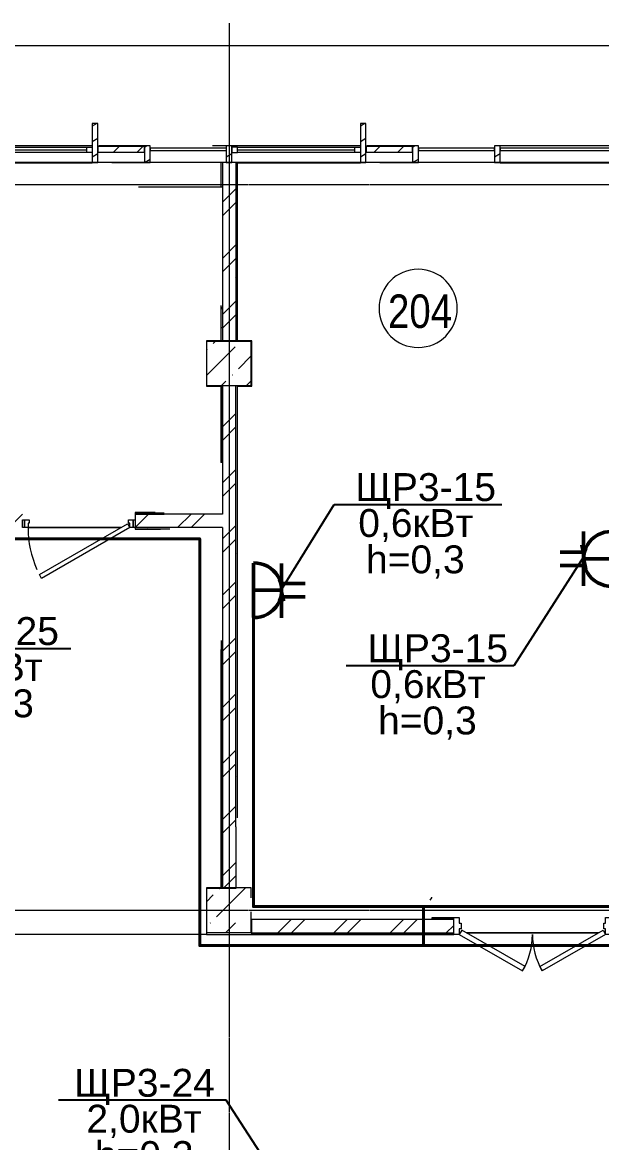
# Model space of a CAD drawing. Header units: metres. Extents: x 3659 to 143627, y -64119 to 51337.
# Drawn here: x 34213 to 39396, y -49366 to -39329 of the extents above; entities that cross this region are included whole.
import ezdxf

# ---------------------------------------------------------------- set-up
doc = ezdxf.new("R2010")
doc.units = ezdxf.units.M
doc.linetypes.add('ADSK_Линия сетки', pattern=[21, 12, -3, 3, -3])
for name, color, linetype, lineweight in [('A-AREA-IDEN', 7, 'Continuous', 9), ('A-DETL-MBND', 7, 'Continuous', 5), ('A-DETL-THIN', 7, 'Continuous', 5), ('A-DOOR', 7, 'Continuous', 5), ('A-DOOR-FRAM', 7, 'Continuous', 13), ('A-FLOR', 7, 'Continuous', 5), ('A-GLAZ', 7, 'Continuous', 5), ('A-GLAZ-CURT', 7, 'Continuous', 5), ('A-GLAZ-CWMG', 7, 'Continuous', 5), ('A-WALL', 7, 'Continuous', 5), ('A-WALL-PATT', 7, 'Continuous', 18), ('S-COLS', 7, 'Continuous', 5), ('S-GRID', 7, 'Continuous', 9), ('ЭЛ', 250, 'Continuous', 50), ('Эл-свет раб.', 5, 'Continuous', 50), ('ЭЛ.сети', 5, 'Continuous', 100), ('ЭОМ', 7, 'Continuous', 40)]:
    doc.layers.add(name, color=color, linetype=linetype, lineweight=lineweight)
doc.styles.add('GOST Common_I_1', font='ARIALN.TTF', dxfattribs={"height": 300})
doc.styles.add('STYLE1', font='arial.ttf', dxfattribs={"height": 250})
doc.styles.add('ГОСТ 2.304', font='CS_Gost2304.shx', dxfattribs={"width": 0.85})
doc.dimstyles.new('СПДС', dxfattribs={"dimscale": 100, "dimtxt": 2.5, "dimasz": 2.5, "dimexe": 1.25, "dimexo": 0.625, "dimtad": 1, "dimdec": 0, "dimrnd": 0.001, "dimtxsty": 'ГОСТ 2.304', "dimblk": 'OBLIQUE', "dimcen": 2.5, "dimdle": 2, "dimadec": 0, "dimazin": 2, "dimtfac": 0.75, "dimtdec": 0, "dimtmove": 1, "dimatfit": 3, "dimfxl": 1, "dimtolj": 1, "dimarcsym": 1})
pattern_1 = [(45, (0, 0), (84.19025, 308.69666), [396.875, -79.375, 3.353, -76.022])]
pattern_2 = [(45, (0, 0), (-251.4472, 251.4472), []), (45, (0, 381), (-251.4472, 251.4472), [])]
pattern_3 = [(45, (0, 0), (-106.066, 106.066), [])]
pattern_4 = [(30, (0, 0), (-60, 103.92305), [])]
pattern_5 = [(0, (0, 0), (812.8, 203.2), [33.528, -576.072, 33.528, -576.072, -3251.2]), (0, (0, 0), (812.8, 203.2), [-1219.2, 33.528, -1185.672, 33.528, -576.072, -1422.4]), (0, (0, 0), (812.8, 203.2), [-3048, 33.528, -372.872, 33.528, -982.472]), (120, (304.8, 101.6), (-582.37636, 602.30545), [33.528, -576.072, 33.528, -576.072, -3251.2]), (120, (304.8, 101.6), (-582.37636, 602.30545), [-1219.2, 33.528, -1185.672, 33.528, -576.072, -1422.4]), (120, (304.8, 101.6), (-582.37636, 602.30545), [-3048, 33.528, -372.872, 33.528, -982.472]), (240, (406.4, 508), (-230.42364, -805.50545), [33.528, -576.072, 33.528, -576.072, -3251.2]), (240, (406.4, 508), (-230.42364, -805.50545), [-1219.2, 33.528, -1185.672, 33.528, -576.072, -1422.4]), (240, (406.4, 508), (-230.42364, -805.50545), [-3048, 33.528, -372.872, 33.528, -982.472])]

# ---------------------------------------------------------------- blocks, each defined once
blk = doc.blocks.new('КДП АПК - КР_rvt-1-2 этаж')
at = {"layer": 'S-COLS', "lineweight": 20}
h = blk.add_hatch(dxfattribs=at)
h.set_pattern_fill('FP_137', color=256, style=0, pattern_type=2)
h.set_pattern_definition(pattern_1)
h.paths.add_polyline_path([(36156, -41946), (36263, -41946), (36263, -41546), (35863, -41546), (35863, -41946)], flags=0)
h = blk.add_hatch(dxfattribs=at)
h.set_pattern_fill('FP_137', color=256, style=0, pattern_type=2)
h.set_pattern_definition(pattern_1)
h.paths.add_polyline_path([(36188, -46846), (36263, -46846), (36263, -46661), (36238, -46663)], flags=0)
h.paths.add_polyline_path([(36123, -46846), (36123, -46536), (36263, -46536), (36263, -46446), (35863, -46446), (35863, -46846)], flags=0)
at = {"layer": 'A-FLOR', "lineweight": 20}
blk.add_line((56645, -39946), (32463, -39946), dxfattribs=at)
at = {"layer": 'S-COLS', "lineweight": 20}
for p, q in [((36263, -41546), (35863, -41546)), ((35863, -41546), (35863, -41946)), ((36263, -41946), (36263, -41546)), ((35863, -41946), (36263, -41946)), ((36263, -46446), (35863, -46446)), ((35863, -46446), (35863, -46846)), ((36263, -46536), (36263, -46446)), ((36263, -46846), (36263, -46661)), ((35863, -46846), (36123, -46846)), ((36188, -46846), (36263, -46846))]:
    blk.add_line(p, q, dxfattribs=at)
blk = doc.blocks.new('Дверь-ВНУТРЕННЯЯ - ДГ 21-14-1577430-2 этаж')
at = {"layer": 'A-DOOR', "lineweight": 13}
for p, q in [((-633, -42), (-655, -81)), ((-655, -81), (-88, -409)), ((-65, -370), (-633, -42)), ((65, -370), (632, -42)), ((655, -81), (88, -409)), ((632, -42), (655, -81)), ((-88, -409), (-65, -370)), ((88, -409), (65, -370))]:
    blk.add_line(p, q, dxfattribs=at)
at = {"layer": 'A-DOOR'}
for centre, start, end in [((-655, -81), 330, 360), ((655, -81), 180, 210)]:
    blk.add_arc(centre, 655, start, end, dxfattribs=at)
at = {"layer": 'A-DOOR-FRAM'}
for p, q in [((-705, 69), (-655, 69)), ((-705, -81), (-705, 69)), ((-655, 69), (-655, 19)), ((-655, 19), (-639, 19)), ((-639, 19), (-639, -32)), ((639, 19), (655, 19)), ((639, -32), (639, 19)), ((655, 69), (705, 69)), ((655, 19), (655, 69)), ((705, 69), (705, -81)), ((-655, -81), (-705, -81)), ((-655, -32), (-655, -81)), ((-639, -32), (-655, -32)), ((655, -32), (639, -32)), ((655, -81), (655, -32)), ((705, -81), (655, -81))]:
    blk.add_line(p, q, dxfattribs=at)
blk = doc.blocks.new('AC_Дверь_Однопольная_ДеревяннаяВнутренняя_ГОСТ6629-88 - ДГ 21-10-1263266-2 этаж')
at = {"layer": 'A-DOOR', "lineweight": 13}
for p, q in [((-455, 60), (333, 515)), ((333, 515), (353, 480)), ((353, 480), (-435, 25)), ((-435, 25), (-455, 60))]:
    blk.add_line(p, q, dxfattribs=at)
at = {"layer": 'A-DOOR', "lineweight": 18}
for p, q in [((-505, 60), (-485, 60)), ((-505, -10), (-505, 60)), ((-485, 60), (-485, -10)), ((485, 60), (505, 60)), ((485, -10), (485, 60)), ((505, 60), (505, -10)), ((-485, -10), (-505, -10)), ((505, -10), (485, -10))]:
    blk.add_line(p, q, dxfattribs=at)
at = {"layer": 'A-DOOR'}
blk.add_arc((-455, 60), 910, 0, 24.2635, dxfattribs=at)
at = {"layer": 'A-DOOR-FRAM'}
for p, q in [((-485, 60), (-455, 60)), ((-485, -10), (-485, 60)), ((-455, 60), (-455, 20)), ((-455, 20), (-445, 20)), ((-445, 20), (-445, -10)), ((445, 20), (455, 20)), ((445, -10), (445, 20)), ((455, 60), (485, 60)), ((455, 20), (455, 60)), ((485, 60), (485, -10)), ((-445, -10), (-485, -10)), ((485, -10), (445, -10))]:
    blk.add_line(p, q, dxfattribs=at)
blk = doc.blocks.new('M_Тент витража777 - M_Тент витража одинарное справо-2392832-2 этаж')
at = {"layer": 'A-GLAZ', "lineweight": 13}
for p, q in [((-525, 20), (-575, 20)), ((-575, 20), (-575, -30)), ((-575, -30), (-575, 20)), ((-525, -30), (-525, 20)), ((525, -30), (525, 20)), ((525, 20), (575, 20)), ((575, 20), (575, -30)), ((575, 20), (575, -30)), ((-575, -30), (-525, -30)), ((-525, -4.6), (525, -4.6)), ((575, -30), (525, -30))]:
    blk.add_line(p, q, dxfattribs=at)
at = {"layer": 'A-GLAZ'}
for p, q in [((-525, 20), (525, 20)), ((525, -30), (-525, -30))]:
    blk.add_line(p, q, dxfattribs=at)
blk = doc.blocks.new('Системная панель - С остеклением-1635145-2 этаж')
at = {"layer": 'A-GLAZ-CURT', "lineweight": 13}
for p, q in [((575, 10), (-575, 10)), ((-575, 10), (-575, -10)), ((575, -10), (575, 10)), ((-575, -10), (575, -10))]:
    blk.add_line(p, q, dxfattribs=at)
blk = doc.blocks.new('Прямоугольный импост - 50 x 150мм-1003911-2 этаж')
at = {"layer": 'A-DETL-MBND'}
for p, q in [((34838, -40436), (33688, -40436)), ((33688, -40586), (34838, -40586))]:
    blk.add_line(p, q, dxfattribs=at)
blk = doc.blocks.new('Прямоугольный импост - 50 x 150мм-V2-2 этаж')
at = {"layer": 'A-DETL-MBND'}
for p, q in [((37238, -40436), (36088, -40436)), ((36138, -40586), (37238, -40586))]:
    blk.add_line(p, q, dxfattribs=at)
blk = doc.blocks.new('Прямоугольный импост - 50 x 150мм-V3-2 этаж')
at = {"layer": 'A-DETL-MBND'}
for p, q in [((39638, -40436), (38488, -40436)), ((38488, -40586), (39588, -40586))]:
    blk.add_line(p, q, dxfattribs=at)
blk = doc.blocks.new('Прямоугольный импост - 50 x 450мм-1635142-2 этаж')
at = {"layer": 'A-GLAZ-CWMG'}
h = blk.add_hatch(dxfattribs=at)
h.set_pattern_fill('FP_9', color=256, style=0, pattern_type=2)
h.set_pattern_definition([(330, (-34862.65, -40465.64), (60, 103.92305), [])])
h.paths.add_polyline_path([(-25, 120), (25, 120), (25, -230), (-25, -230)], flags=0)
at = {"layer": 'A-GLAZ-CWMG', "lineweight": 18}
for p, q in [((-25, -230), (-25, 120)), ((-25, 120), (25, 120)), ((25, 120), (25, -230)), ((25, -230), (-25, -230))]:
    blk.add_line(p, q, dxfattribs=at)
blk = doc.blocks.new('Прямоугольный импост - 50 x 150мм-V4-2 этаж')
at = {"layer": 'A-GLAZ-CWMG'}
h = blk.add_hatch(dxfattribs=at)
h.set_pattern_fill('FP_10', color=256, style=0, pattern_type=2)
h.set_pattern_definition([(330, (-36062.65, -40465.64), (60, 103.92305), [])])
h.paths.add_polyline_path([(25, 120), (25, -30), (-25, -30), (-25, 120)], flags=0)
at = {"layer": 'A-GLAZ-CWMG', "lineweight": 18}
for p, q in [((-25, -30), (-25, 120)), ((-25, 120), (25, 120)), ((25, 120), (25, -30)), ((25, -30), (-25, -30))]:
    blk.add_line(p, q, dxfattribs=at)
blk = doc.blocks.new('Прямоугольный импост - 50 x 450мм-V5-2 этаж')
at = {"layer": 'A-GLAZ-CWMG'}
h = blk.add_hatch(dxfattribs=at)
h.set_pattern_fill('FP_11', color=256, style=0, pattern_type=2)
h.set_pattern_definition([(330, (-37262.65, -40465.64), (60, 103.92305), [])])
h.paths.add_polyline_path([(-25, 120), (25, 120), (25, -230), (-25, -230)], flags=0)
at = {"layer": 'A-GLAZ-CWMG', "lineweight": 18}
for p, q in [((-25, -230), (-25, 120)), ((-25, 120), (25, 120)), ((25, 120), (25, -230)), ((25, -230), (-25, -230))]:
    blk.add_line(p, q, dxfattribs=at)
blk = doc.blocks.new('Прямоугольный импост - 50 x 150мм-V6-2 этаж')
at = {"layer": 'A-GLAZ-CWMG'}
h = blk.add_hatch(dxfattribs=at)
h.set_pattern_fill('FP_12', color=256, style=0, pattern_type=2)
h.set_pattern_definition([(330, (-38462.65, -40465.64), (60, 103.92305), [])])
h.paths.add_polyline_path([(25, 120), (25, -30), (-25, -30), (-25, 120)], flags=0)
at = {"layer": 'A-GLAZ-CWMG', "lineweight": 18}
for p, q in [((-25, -30), (-25, 120)), ((-25, 120), (25, 120)), ((25, 120), (25, -30)), ((25, -30), (-25, -30))]:
    blk.add_line(p, q, dxfattribs=at)
blk = doc.blocks.new('Системная панель - С остеклением-1637191-2 этаж')
at = {"layer": 'A-GLAZ-CURT', "lineweight": 13}
for p, q in [((36038, -40456), (35357, -40456)), ((35357, -40456), (35357, -40476)), ((35357, -40476), (36038, -40476)), ((36038, -40476), (36038, -40456))]:
    blk.add_line(p, q, dxfattribs=at)
blk = doc.blocks.new('Системная панель - Сплошная-1637199-2 этаж')
at = {"layer": 'A-GLAZ-CURT'}
h = blk.add_hatch(dxfattribs=at)
h.set_pattern_fill('FP_28', color=256, style=0, pattern_type=2)
h.set_pattern_definition(pattern_3)
h.paths.add_polyline_path([(35305, -40491), (35305, -40441), (34888, -40441), (34888, -40491), (35126, -40491)], flags=0)
at = {"layer": 'A-GLAZ-CURT', "lineweight": 13}
for p, q in [((35305, -40441), (34888, -40441)), ((34888, -40441), (34888, -40491)), ((35305, -40491), (35305, -40441)), ((34888, -40491), (35305, -40491))]:
    blk.add_line(p, q, dxfattribs=at)
blk = doc.blocks.new('Системная панель - Сплошная-V20-2 этаж')
at = {"layer": 'A-GLAZ-CURT'}
h = blk.add_hatch(dxfattribs=at)
h.set_pattern_fill('FP_29', color=256, style=0, pattern_type=2)
h.set_pattern_definition(pattern_3)
h.paths.add_polyline_path([(37288, -40491), (37705, -40491), (37705, -40441), (37288, -40441)], flags=0)
at = {"layer": 'A-GLAZ-CURT', "lineweight": 13}
for p, q in [((37705, -40441), (37288, -40441)), ((37288, -40441), (37288, -40491)), ((37705, -40491), (37705, -40441)), ((37288, -40491), (37705, -40491))]:
    blk.add_line(p, q, dxfattribs=at)
blk = doc.blocks.new('_Oblique')
at = {"color": 0, "linetype": 'ByBlock', "lineweight": -2}
blk.add_line((-0.5, -0.5), (0.5, 0.5), dxfattribs=at)
blk = doc.blocks.new('ПСС_Марка_помещения - Имя_2_5мм-224473-2 этаж')
at = {"layer": 'A-AREA-IDEN'}
for start, end in [(360, 180), (180, 360)]:
    blk.add_arc((-0.07, 0.04), 3.5, start, end, dxfattribs=at)
blk = doc.blocks.new('двойная розетка штепсельная с заземляющим контактом скрытой установки IP20')
at = {"layer": 'Эл-свет раб.', "ltscale": 0.3}
for p, q in [((242831, -163233), (242831, -163444)), ((242951, -163233), (242951, -163444)), ((243132, -163444), (242645, -163444)), ((242891, -163696), (242891, -163444)), ((243135, -163696), (242647, -163696))]:
    blk.add_line(p, q, dxfattribs=at)
at = {"layer": 'Эл-свет раб.', "ltscale": 0.3, "extrusion": (0, 0, -1)}
blk.add_ellipse((242891, -163688), major_axis=(-173, 173), ratio=1, start_param=5.464002, end_param=8.673165, dxfattribs=at)

msp = doc.modelspace()

# ---------------------------------------------------------------- hatches: boundary and pattern name
at = {"layer": 'A-GLAZ-CWMG'}
h = msp.add_hatch(dxfattribs=at)
h.set_pattern_fill('FP_31', color=256, style=0, pattern_type=2)
h.set_pattern_definition(pattern_4)
h.paths.add_polyline_path([(35305.017, -40585.6677), (35357.1109, -40585.6677), (35357.1109, -40435.6677), (35305.017, -40435.6677)], flags=0)
h = msp.add_hatch(dxfattribs=at)
h.set_pattern_fill('FP_31', color=256, style=0, pattern_type=2)
h.set_pattern_definition(pattern_4)
h.paths.add_polyline_path([(37705.017, -40585.6677), (37757.1109, -40585.6677), (37757.1109, -40435.6677), (37705.017, -40435.6677)], flags=0)
at = {"layer": 'A-WALL-PATT', "lineweight": 5}
h = msp.add_hatch(dxfattribs=at)
h.set_pattern_fill('FP_1', color=256, style=0, pattern_type=2)
h.set_pattern_definition(pattern_2)
h.paths.add_polyline_path([(36002.6532, -42185.6443), (36122.6532, -42185.6443), (36122.6532, -40585.6443), (36002.6532, -40585.6443), (36002.6532, -42097.1636)], flags=0)
h = msp.add_hatch(dxfattribs=at)
h.set_pattern_fill('FP_40', color=256, style=0, pattern_type=2)
h.set_pattern_definition(pattern_5)
h.paths.add_polyline_path([(36122.6532, -42185.6443), (36134.6532, -42185.6443), (36134.6532, -40585.6677), (36122.6532, -40585.6677), (36122.6532, -42097.1636)], flags=0)
h = msp.add_hatch(dxfattribs=at)
h.set_pattern_fill('FP_40', color=256, style=0, pattern_type=2)
h.set_pattern_definition(pattern_5)
h.paths.add_polyline_path([(35990.6532, -42185.6443), (35990.6532, -41868.6449), (35987.6532, -41868.6449), (35987.6532, -42185.6443)], flags=0)
h = msp.add_hatch(dxfattribs=at)
h.set_pattern_fill('FP_40', color=256, style=0, pattern_type=2)
h.set_pattern_definition(pattern_5)
h.paths.add_polyline_path([(35990.6532, -42185.6443), (36002.6532, -42185.6443), (36002.6532, -41865.6449), (35990.6532, -41865.6449), (35990.6532, -42097.1636)], flags=0)
h = msp.add_hatch(dxfattribs=at)
h.set_pattern_fill('FP_40', color=256, style=0, pattern_type=2)
h.set_pattern_definition(pattern_5)
h.paths.add_polyline_path([(35862.6532, -42185.6443), (35987.6532, -42185.6443), (35987.6532, -42182.6443), (35859.6532, -42182.6443), (35859.6532, -42185.6443)], flags=0)
h = msp.add_hatch(dxfattribs=at)
h.set_pattern_fill('FP_40', color=256, style=0, pattern_type=2)
h.set_pattern_definition(pattern_5)
h.paths.add_polyline_path([(35990.6532, -43275.6437), (36002.6532, -43275.6437), (36002.6532, -42585.6443), (35990.6532, -42585.6443), (35990.6532, -43272.6437)], flags=0)
h = msp.add_hatch(dxfattribs=at)
h.set_pattern_fill('FP_1', color=256, style=0, pattern_type=2)
h.set_pattern_definition(pattern_2)
h.paths.add_polyline_path([(36002.6532, -47085.6443), (36122.6532, -47085.6443), (36122.6532, -42585.6443), (36002.6532, -42585.6443), (36002.6532, -46926.7391)], flags=0)
h = msp.add_hatch(dxfattribs=at)
h.set_pattern_fill('FP_40', color=256, style=0, pattern_type=2)
h.set_pattern_definition(pattern_5)
h.paths.add_polyline_path([(36122.6532, -46455.6437), (36134.6532, -46455.6437), (36134.6532, -42585.6443), (36122.6532, -42585.6443), (36122.6532, -46236.7998)], flags=0)
h = msp.add_hatch(dxfattribs=at)
h.set_pattern_fill('FP_40', color=256, style=0, pattern_type=2)
h.set_pattern_definition(pattern_5)
h.paths.add_polyline_path([(36134.6532, -46455.6437), (36137.6532, -46455.6437), (36137.6532, -42585.6443), (36134.6532, -42585.6443), (36134.6532, -46236.7998)], flags=0)
h = msp.add_hatch(dxfattribs=at)
h.set_pattern_fill('FP_40', color=256, style=0, pattern_type=2)
h.set_pattern_definition(pattern_5)
h.paths.add_polyline_path([(35222.6532, -43735.6443), (35482.4521, -43735.644), (35482.4521, -43723.6443), (35222.6532, -43723.6443)], flags=0)
h.paths.add_polyline_path([(32037.2761, -43735.6443), (34212.6532, -43735.6443), (34212.6532, -43723.6443), (31112.6532, -43723.6443), (31112.6532, -43735.6443)], flags=0)
h = msp.add_hatch(dxfattribs=at)
h.set_pattern_fill('FP_1', color=256, style=0, pattern_type=2)
h.set_pattern_definition(pattern_2)
h.paths.add_polyline_path([(36002.6532, -43855.6443), (36002.6532, -43735.6443), (35222.6532, -43735.6443), (35222.6532, -43855.6443), (35641.2488, -43855.6443)], flags=0)
h.paths.add_polyline_path([(31115.6532, -43855.6443), (34212.6532, -43855.6443), (34212.6532, -43735.6443), (31112.6532, -43735.6443), (31112.6532, -43855.6443)], flags=0)
h = msp.add_hatch(dxfattribs=at)
h.set_pattern_fill('FP_40', color=256, style=0, pattern_type=2)
h.set_pattern_definition(pattern_5)
h.paths.add_polyline_path([(35222.6532, -43867.6443), (35532.4521, -43867.6443), (35532.4521, -43855.6446), (35222.6532, -43855.6443)], flags=0)
h.paths.add_polyline_path([(33066.9826, -43867.6443), (34212.6532, -43867.6443), (34212.6532, -43855.6443), (31112.6532, -43855.6443), (31112.6532, -43867.6443), (32037.2761, -43867.6443)], flags=0)
h = msp.add_hatch(dxfattribs=at)
h.set_pattern_fill('FP_40', color=256, style=0, pattern_type=2)
h.set_pattern_definition(pattern_5)
h.paths.add_polyline_path([(31115.6532, -43870.6443), (34212.6532, -43870.6443), (34212.6532, -43867.6443), (31115.6532, -43867.6443)], flags=0)
h.paths.add_polyline_path([(35452.4521, -43870.6443), (35452.4521, -43867.6443), (35222.6532, -43867.6443), (35222.6532, -43870.6443), (35449.4521, -43870.6443)], flags=0)
h = msp.add_hatch(dxfattribs=at)
h.set_pattern_fill('FP_40', color=256, style=0, pattern_type=2)
h.set_pattern_definition(pattern_5)
h.paths.add_polyline_path([(35990.6532, -47085.6443), (35990.6532, -44945.6449), (35987.6532, -44945.6449), (35987.6532, -47085.6443)], flags=0)
h = msp.add_hatch(dxfattribs=at)
h.set_pattern_fill('FP_40', color=256, style=0, pattern_type=2)
h.set_pattern_definition(pattern_5)
h.paths.add_polyline_path([(36002.6532, -47085.6443), (36002.6532, -44865.6449), (35990.6532, -44865.6449), (35990.6532, -47085.6443)], flags=0)
h = msp.add_hatch(dxfattribs=at)
h.set_pattern_fill('FP_40', color=256, style=0, pattern_type=2)
h.set_pattern_definition(pattern_5)
h.paths.add_polyline_path([(37860.3542, -47365.6443), (37872.8542, -47365.6443), (37872.8542, -46455.6437), (37860.3542, -46468.1437), (37860.3542, -46926.7391)], flags=0)
h = msp.add_hatch(dxfattribs=at)
h.set_pattern_fill('FP_40', color=256, style=0, pattern_type=2)
h.set_pattern_definition(pattern_5)
h.paths.add_polyline_path([(37872.8542, -47350.6443), (37875.8542, -47350.6443), (37875.8542, -46452.6437), (37872.8542, -46452.6437), (37872.8542, -46926.7391)], flags=0)
h = msp.add_hatch(dxfattribs=at)
h.set_pattern_fill('FP_1', color=256, style=0, pattern_type=2)
h.set_pattern_definition(pattern_2)
h.paths.add_polyline_path([(38072.6532, -47485.6443), (38072.6532, -47365.6443), (36262.6532, -47365.6443), (36262.6532, -47485.6443), (37185.8086, -47485.6443)], flags=0)
h.paths.add_polyline_path([(41862.6532, -47485.6443), (41862.6532, -47365.6443), (39482.6532, -47365.6443), (39482.6532, -47485.6443), (41819.4878, -47485.6443)], flags=0)
h = msp.add_hatch(dxfattribs=at)
h.set_pattern_fill('FP_40', color=256, style=0, pattern_type=2)
h.set_pattern_definition(pattern_5)
h.paths.add_polyline_path([(41862.6532, -47497.6443), (41862.6532, -47485.6443), (39482.6532, -47485.6443), (39482.6532, -47497.6443), (41819.4878, -47497.6443)], flags=0)
h.paths.add_polyline_path([(37185.8086, -47497.6443), (38072.6532, -47497.6443), (38072.6532, -47485.6443), (36262.6532, -47485.6443), (36262.6532, -47497.6443)], flags=0)
h = msp.add_hatch(dxfattribs=at)
h.set_pattern_fill('FP_40', color=256, style=0, pattern_type=2)
h.set_pattern_definition(pattern_5)
h.paths.add_polyline_path([(41819.4878, -47500.6443), (41862.6532, -47500.6443), (41862.6532, -47497.6443), (39482.6532, -47497.6443), (39482.6532, -47500.6443), (41304.6345, -47500.6443)], flags=0)
h.paths.add_polyline_path([(38072.6532, -47500.6443), (38072.6532, -47497.6443), (36262.6532, -47497.6443), (36262.6532, -47500.6443), (37185.8086, -47500.6443)], flags=0)

# ---------------------------------------------------------------- linework, layer by layer
at = {"layer": 'A-DETL-MBND'}
for p, q in [((32462.2104, -39535.6677), (56573.2917, -39535.6677)), ((36037.6532, -40435.6677), (35912.6532, -40435.6677)), ((35859.6532, -47500.6443), (31115.6532, -47500.6443))]:
    msp.add_line(p, q, dxfattribs=at)
at = {"layer": 'A-DETL-THIN'}
for p, q in [((36002.6532, -43855.6446), (35532.4521, -43855.6446)), ((36122.6532, -46535.6437), (36122.6532, -47088.8995))]:
    msp.add_line(p, q, dxfattribs=at)
at = {"layer": 'A-FLOR', "lineweight": 18}
for p, q in [((35012.5966, -40585.6677), (34887.6532, -40585.6677)), ((35987.6532, -40585.6677), (35357.1109, -40585.6677)), ((37412.5966, -40585.6677), (37287.6532, -40585.6677)), ((38437.6532, -40585.6677), (37757.1109, -40585.6677)), ((34262.6532, -43855.6443), (35092.6532, -43855.6443)), ((35092.6532, -43855.6443), (34262.6532, -43855.6443)), ((38122.6532, -47485.6443), (38131.3134, -47485.6443)), ((38131.3134, -47485.6443), (38122.6532, -47485.6443)), ((38186.6724, -47485.6443), (39368.634, -47485.6443)), ((39368.634, -47485.6443), (38186.6724, -47485.6443))]:
    msp.add_line(p, q, dxfattribs=at)
at = {"layer": 'A-GLAZ-CWMG'}
for p, q in [((35305.017, -40435.6677), (34895.6284, -40435.6677)), ((37705.017, -40435.6677), (37295.6284, -40435.6677)), ((35012.5966, -40585.6677), (35305.017, -40585.6677)), ((37412.5966, -40585.6677), (37705.017, -40585.6677))]:
    msp.add_line(p, q, dxfattribs=at)
at = {"layer": 'A-GLAZ-CWMG', "lineweight": 18}
for p, q in [((35305.017, -40435.6677), (35305.017, -40585.6677)), ((35357.1109, -40435.6677), (35305.017, -40435.6677)), ((35357.1109, -40585.6677), (35357.1109, -40435.6677)), ((37705.017, -40435.6677), (37705.017, -40585.6677)), ((37757.1109, -40435.6677), (37705.017, -40435.6677)), ((37757.1109, -40585.6677), (37757.1109, -40435.6677)), ((35305.017, -40585.6677), (35357.1109, -40585.6677)), ((37705.017, -40585.6677), (37757.1109, -40585.6677))]:
    msp.add_line(p, q, dxfattribs=at)
at = {"layer": 'A-WALL', "lineweight": 18}
for p, q in [((35987.6532, -40585.6677), (35987.6532, -40802.6449)), ((36002.6532, -40585.6677), (35987.6532, -40585.6677)), ((36122.6532, -40585.6443), (36002.6532, -40585.6443)), ((36137.6532, -40585.6677), (36122.6532, -40585.6677)), ((36137.6532, -42182.6443), (36137.6532, -40585.6677)), ((36002.6532, -40885.6449), (36002.6532, -41785.6449)), ((35987.6532, -41868.6449), (35987.6532, -42182.6443)), ((35987.6532, -42182.6443), (35859.6532, -42182.6443)), ((35859.6532, -42182.6443), (35859.6532, -42588.6443)), ((35862.6532, -42185.6443), (36262.6532, -42185.6443)), ((35862.6532, -42585.6443), (35862.6532, -42185.6443)), ((36265.6532, -42182.6443), (36137.6532, -42182.6443)), ((36262.6532, -42185.6443), (36262.6532, -42585.6443)), ((36265.6532, -42588.6443), (36265.6532, -42182.6443)), ((35859.6532, -42588.6443), (35987.6532, -42588.6443)), ((36262.6532, -42585.6443), (35862.6532, -42585.6443)), ((35987.6532, -42588.6443), (35987.6532, -43272.6437)), ((36137.6532, -46452.6437), (36137.6532, -42588.6443)), ((36137.6532, -42588.6443), (36265.6532, -42588.6443)), ((36002.6532, -43355.6437), (36002.6532, -43735.6443)), ((35222.6532, -43720.6443), (35222.6532, -43785.6443)), ((35399.4521, -43720.6443), (35222.6532, -43720.6443)), ((36002.6532, -43735.6443), (35482.4521, -43735.6443)), ((35222.6532, -43855.6443), (35222.6532, -43870.6443)), ((36002.6532, -43855.6443), (36002.6532, -44865.6449)), ((35222.6532, -43870.6443), (35449.4521, -43870.6443)), ((35987.6532, -44948.6449), (35987.6532, -47082.6443)), ((35987.6532, -47082.6443), (35859.6532, -47082.6443)), ((35859.6532, -47082.6443), (35859.6532, -47500.6443)), ((35862.6532, -47085.6443), (36122.6532, -47085.6443)), ((35862.6532, -47485.6443), (35862.6532, -47085.6443)), ((37792.8542, -47365.6443), (36262.6532, -47365.6443)), ((36262.6532, -47365.6443), (36262.6532, -47500.6443)), ((38072.6532, -47350.6443), (37875.8542, -47350.6443)), ((35859.6532, -47500.6443), (38072.6532, -47500.6443)), ((36262.6532, -47485.6443), (35862.6532, -47485.6443))]:
    msp.add_line(p, q, dxfattribs=at)
at = {"layer": 'A-WALL'}
for p, q in [((35990.6532, -40805.6449), (35990.6532, -40585.6677)), ((36002.6532, -40585.6443), (36002.6532, -40885.6449)), ((36122.6532, -40585.6443), (36122.6532, -42185.6443)), ((36134.6532, -42185.6443), (36134.6532, -40585.6677)), ((36002.6532, -40805.6449), (35252.4521, -40805.6449)), ((36002.6532, -41785.6449), (36002.6532, -42185.6443)), ((35990.6532, -42185.6443), (35990.6532, -41865.6449)), ((35990.6532, -42585.6443), (35990.6532, -43275.6437)), ((36002.6532, -42585.6443), (36002.6532, -43355.6437)), ((36122.6532, -46535.6437), (36122.6532, -42585.6443)), ((36134.6532, -42585.6443), (36134.6532, -46455.6437)), ((36002.6532, -43355.6437), (36002.6532, -43355.6437)), ((35222.6532, -43723.6443), (35482.4521, -43723.6443)), ((35222.6532, -43735.6443), (35482.4521, -43735.6443)), ((35402.4521, -43735.644), (35482.4521, -43735.644)), ((35532.4521, -43855.6443), (35222.6532, -43855.6443)), ((35532.4521, -43855.6446), (35452.4521, -43855.6446)), ((35222.6532, -43867.6443), (35532.4521, -43867.6443)), ((35990.6532, -44945.6449), (35987.6532, -44945.6449)), ((35990.6532, -44865.6449), (35990.6532, -47085.6443)), ((36002.6532, -44865.6449), (36002.6532, -47085.6443)), ((38072.6532, -47365.6443), (37792.8542, -47365.6443)), ((37872.8542, -47353.6443), (38072.6532, -47353.6443)), ((35862.6532, -47485.6443), (35859.6532, -47485.6443)), ((36262.6532, -47485.6443), (38072.6532, -47485.6443)), ((38072.6532, -47497.6443), (36262.6532, -47497.6443))]:
    msp.add_line(p, q, dxfattribs=at)
at = {"layer": 'S-GRID', "linetype": 'ADSK_Линия сетки'}
for p, q in [((36062.6532, -39335.6443), (36062.6532, -63301.3643)), ((95007.6236, -40785.6443), (31950.4397, -40785.6443)), ((95007.6236, -47285.6443), (30597.8704, -47285.6443))]:
    msp.add_line(p, q, dxfattribs=at)
at = {"layer": 'ЭЛ', "color": 7, "lineweight": 25}
msp.add_lwpolyline([(43271.4817, -39403.9445, 0, 0, 0), (42720.3859, -40349.1225, 150, 0, 0), (42921.5871, -40008.0356, 0, 0, 0), (37112.6532, -49970.6443, 0, 0, 0)], format="xyseb", dxfattribs=at)
at = {"layer": 'ЭЛ.сети', "color": 0, "lineweight": 40}
for points in [[(37977.5663, -49665.5276), (37977.5663, -49565.5276), (37577.5663, -49565.5276), (37577.5663, -49565.5276), (37577.5663, -49970.6443), (36021.3861, -49970.6443), (30727.5663, -49970.6443), (31307.3258, -49970.6443), (31307.3258, -43955.6443), (32177.5663, -43955.6443), (35274.5663, -43955.6443), (35800.4598, -43955.6443), (35800.4598, -47600.6443), (36447.5663, -47600.6443), (37803.4683, -47600.6443), (37803.4683, -47250.6443)], [(36932.6532, -47250.6443), (39487.6532, -47250.6443), (39487.6532, -44935.6443), (39487.6532, -44935.6443), (39487.6532, -44935.6443), (39487.6532, -44135.6443), (39487.6532, -44135.6443)], [(36280.2162, -44416.7335), (36280.2162, -47250.6443), (36932.6532, -47250.6443)], [(36932.6532, -47600.6443), (48632.1647, -47600.6443), (61327.6563, -47600.6443), (62492.6532, -47600.6443)]]:
    msp.add_lwpolyline(points, dxfattribs=at)

# ---------------------------------------------------------------- block references
at = {"lineweight": 5}
msp.add_blockref('КДП АПК - КР_rvt-1-2 этаж', (-3, -637), dxfattribs=at)
at = {"layer": 'A-AREA-IDEN', "color": 18, "true_color": 0x000000, "xscale": 99.99999999999993, "yscale": 99.99999999999993, "zscale": 99.99999999999993}
msp.add_blockref('ПСС_Марка_помещения - Имя_2_5мм-224473-2 этаж', (37761.6022, -41895.311), dxfattribs=at)
at = {"layer": 'A-DOOR', "color": 8, "true_color": 0x7f7f7f, "rotation": 180}
msp.add_blockref('AC_Дверь_Однопольная_ДеревяннаяВнутренняя_ГОСТ6629-88 - ДГ 21-10-1263266-2 этаж', (34717.6532, -43795.6443), dxfattribs=at)
at = {"layer": 'A-DOOR'}
msp.add_blockref('Дверь-ВНУТРЕННЯЯ - ДГ 21-14-1577430-2 этаж', (38777.6532, -47419.2943), dxfattribs=at)
at = {"layer": 'A-GLAZ'}
for p in [(34262.6532, -40465.6443), (36662.6532, -40465.6443)]:
    msp.add_blockref('M_Тент витража777 - M_Тент витража одинарное справо-2392832-2 этаж', p, dxfattribs=at)
at = {"layer": 'A-GLAZ-CURT'}
for name, p in [('Системная панель - Сплошная-1637199-2 этаж', (0, 0)), ('Системная панель - Сплошная-V20-2 этаж', (0, 0)), ('Системная панель - С остеклением-1637191-2 этаж', (0, 0)), ('Системная панель - С остеклением-1637191-2 этаж', (2400, 0)), ('Системная панель - С остеклением-1635145-2 этаж', (39062.6532, -40465.6443))]:
    msp.add_blockref(name, p, dxfattribs=at)
at = {"layer": 'A-GLAZ-CWMG', "extrusion": (0, 0, -1), "rotation": 180}
for name, p in [('Прямоугольный импост - 50 x 450мм-1635142-2 этаж', (-34862.6532, -40465.6443)), ('Прямоугольный импост - 50 x 450мм-V5-2 этаж', (-37262.6532, -40465.6443)), ('Прямоугольный импост - 50 x 150мм-V4-2 этаж', (-36062.6532, -40465.6443)), ('Прямоугольный импост - 50 x 150мм-V6-2 этаж', (-38462.6532, -40465.6443))]:
    msp.add_blockref(name, p, dxfattribs=at)
at = {"layer": 'A-GLAZ-CWMG'}
for name in ['Прямоугольный импост - 50 x 150мм-1003911-2 этаж', 'Прямоугольный импост - 50 x 150мм-V2-2 этаж', 'Прямоугольный импост - 50 x 150мм-V3-2 этаж']:
    msp.add_blockref(name, (0, 0), dxfattribs=at)
at = {"layer": 'ЭОМ', "color": 0, "lineweight": 30, "xscale": -1}
for p, rotation in [((-124208.1304, 198755.4113), 90), ((199975.9998, -287307.7891), 270)]:
    msp.add_blockref('двойная розетка штепсельная с заземляющим контактом скрытой установки IP20', p, dxfattribs=dict(at, rotation=rotation))

# ---------------------------------------------------------------- texts
at = {"layer": 'A-AREA-IDEN', "color": 18, "true_color": 0x000000, "insert": (37484.7179, -41766.851), "char_height": 300, "width": 667.004, "attachment_point": 1, "style": 'GOST Common_I_1'}
msp.add_mtext('204', dxfattribs=at)
at = {"layer": 'Эл-свет раб.', "color": 7, "style": 'STYLE1'}
for s, p in [('ЩР3-15', (37192.1128, -43617.6439)), ('0,6кВт', (37218.6423, -43939.2839)), ('h=0,3', (37287.5322, -44265.0584, -386.7801)), ('ЩР3-25', (33280.3365, -44907.6427)), ('ЩР3-15', (37300.0903, -45061.1991)), ('2,0кВт', (33362.1576, -45229.2827)), ('0,6кВт', (37326.6199, -45382.8391)), ('h=0,3', (33431.0475, -45555.0571, -386.7801)), ('h=0,3', (37395.5097, -45708.6136, -386.7801)), ('ЩР3-24', (34676.4699, -48955.1796)), ('2,0кВт', (34785.0467, -49276.8196)), ('h=0,3', (34860.427, -49602.5941, -386.7801))]:
    msp.add_text(s, height=250, dxfattribs=at).set_placement(p)

# ---------------------------------------------------------------- leaders
at = {"layer": 'ЭОМ', "lineweight": 25, "ltscale": 100}
for points in [[(36532.3456, -44410.8797), (37003.5929, -43649.3771), (38503.5929, -43649.3771)], [(39236.3981, -44114.1977), (38611.5705, -45092.9323), (37111.5705, -45092.9323)], [(32670.0071, -44207.7737), (33147.1082, -44939.3758), (34647.1082, -44939.3758)], [(36512.3269, -49718.5149), (36035.2257, -48986.9128), (34535.2257, -48986.9128)]]:
    msp.add_leader(points, dimstyle='СПДС', override={"dimasz": 1.5, "dimtad": 0, "dimldrblk": 'ArchTick', "dimfxl": 1.25, "dimtfill": 1, "dimlwd": 25}, dxfattribs=at)

doc.saveas('drawing.dxf')
